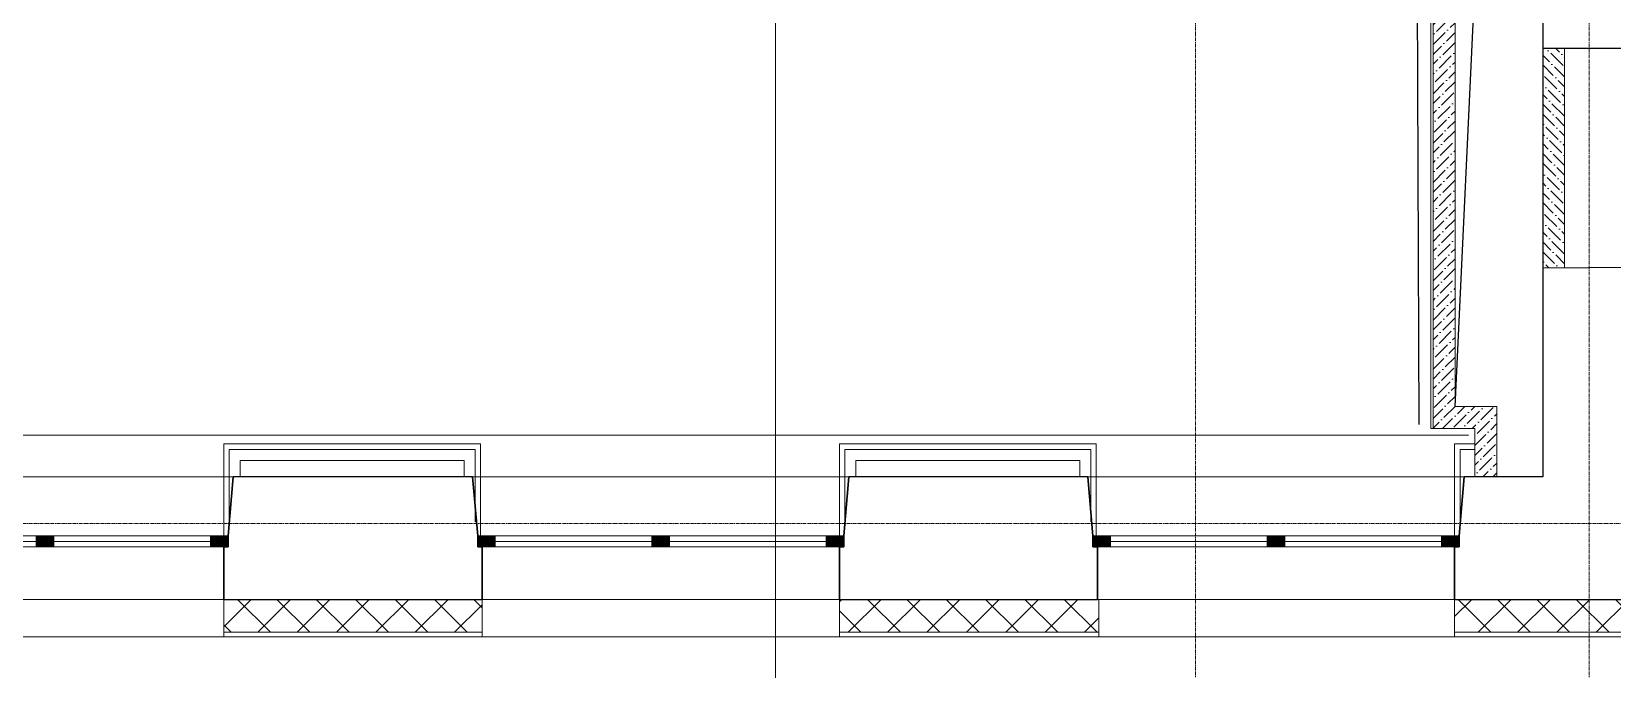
# Model space of a CAD drawing. Header units: millimetres. Extents: x -10178924 to 11692288, y -947381 to 58396.
# Drawn here: x 870477 to 877688, y -922906 to -919995 of the extents above; entities that cross this region are included whole.
import ezdxf

# ---------------------------------------------------------------- set-up
doc = ezdxf.new("R2010")
doc.units = ezdxf.units.MM
doc.linetypes.add('осевая', pattern=[50.8, 31.75, -6.35, 6.35, -6.35])
doc.layers.add('PDF _Отверстия_новые', color=7, linetype='Continuous', true_color=0x535353)
for name, color, linetype, lineweight in [('PDF _Разрезы', 7, 'Continuous', 9), ('Отделка СТЕН', 6, 'Continuous', 13), ('Перегородки пеноблок', 40, 'Continuous', 9), ('Перегородки_ГКЛ', 20, 'Continuous', 9), ('Размеры осевые', 153, 'Continuous', 9), ('Стены.1', 7, 'Continuous', 25)]:
    doc.layers.add(name, color=color, linetype=linetype, lineweight=lineweight)
doc.layers.add('PDF _Стены краска9010', color=7, linetype='Continuous')
doc.layers.add('Стены внутр.1', color=7, linetype='Continuous')

# ---------------------------------------------------------------- blocks, each defined once
blk = doc.blocks.new('Двустворчатое Окно 22')
at = {"layer": 'Стены.1', "linetype": 'Continuous', "lineweight": 0}
for points in [[(-835, 0), (-835, -50), (-755, -50), (-755, 0)], [(0, -50), (0, 0), (-40, 0), (-40, -50)], [(0, 0), (0, -50), (40, -50), (40, 0)], [(835, -50), (835, 0), (755, 0), (755, -50)]]:
    blk.add_hatch(color=256, dxfattribs=at).paths.add_polyline_path(points)
at = {"layer": 'Стены.1', "linetype": 'Continuous', "lineweight": 5}
for p, q in [((-858.6, 270), (858.6, 270)), ((-755, 0), (-40, 0)), ((40, 0), (755, 0)), ((-755, -25), (-40, -25)), ((-40, -50), (-755, -50)), ((40, -25), (755, -25)), ((755, -50), (40, -50)), ((-815, -290), (815, -290))]:
    blk.add_line(p, q, dxfattribs=at)
at = {"layer": 'Стены.1', "linetype": 'Continuous', "lineweight": 30}
for p, q in [((-835, 0), (-858.6, 270)), ((835, 0), (858.6, 270)), ((-835, -50), (-835, 0)), ((-835, -50), (-835, 0)), ((835, -50), (835, 0)), ((835, -50), (835, 0)), ((-815, -50), (-835, -50)), ((-815, -50), (-835, -50)), ((-815, -290), (-815, -50)), ((815, -50), (835, -50)), ((815, -50), (835, -50)), ((815, -290), (815, -50))]:
    blk.add_line(p, q, dxfattribs=at)
at = {"layer": 'Стены.1', "linetype": 'Continuous', "lineweight": 20}
for p, q in [((-835, 0), (-755, 0)), ((-755, 0), (-755, -50)), ((-40, -50), (-40, 0)), ((-40, 0), (0, 0)), ((0, 0), (40, 0)), ((40, 0), (40, -50)), ((755, -50), (755, 0)), ((755, 0), (835, 0)), ((-755, -50), (-835, -50)), ((0, -50), (-40, -50)), ((40, -50), (0, -50)), ((835, -50), (755, -50))]:
    blk.add_line(p, q, dxfattribs=at)
blk = doc.blocks.new('A$Cad086cf1')
at = {"layer": 'Отделка СТЕН', "true_color": 0x636466, "transparency": 33554687}
h = blk.add_hatch(dxfattribs=at)
h.set_pattern_fill('ANSI37', color=251, scale=40)
h.set_pattern_definition([(45, (142968.72, -47941.48), (-89.80256, 89.80256), []), (135, (142968.72, -47941.48), (-89.80256, -89.80256), [])])
h.paths.add_polyline_path([(28913.62, -31245.628), (28763.62, -31245.628), (28768.135, -31868.119), (29047.748, -31868.119), (29047.748, -31718.119), (28917.053, -31718.119)])
h.paths.add_polyline_path([(31814.602, -31718.119), (30632.748, -31718.119), (30632.748, -31868.119), (31814.602, -31868.119)])
h.paths.add_polyline_path([(34633.971, -31718.119), (33473.725, -31718.119), (33473.725, -31868.119), (34633.971, -31868.119)])
h.paths.add_polyline_path([(36472.722, -30026.036), (36768.725, -30026.036), (36768.725, -29876.036), (36322.722, -29876.036), (36322.722, -31718.119), (36063.971, -31718.119), (36063.971, -31868.119), (36263.725, -31868.119), (36472.722, -31868.119)])
h.paths.add_polyline_path([(37824.962, -29876.036), (36768.725, -29876.036), (36768.725, -30026.036), (37824.962, -30026.036)])
h.paths.add_polyline_path([(39839.962, -29856.036), (39839.962, -29941.036)])
h.paths.add_polyline_path([(40768.725, -29876.036), (39839.962, -29876.036), (39839.962, -30026.036), (40768.725, -30026.036)])
h.paths.add_polyline_path([(41339.962, -29876.036), (40768.725, -29876.036), (40768.725, -30026.036), (41189.962, -30026.036), (41189.962, -31842.839), (41533.462, -31842.839), (41533.462, -31692.839), (41339.962, -31692.839)])
h.paths.add_polyline_path([(44111.441, -31692.839), (42963.462, -31692.839), (42963.462, -31842.839), (44111.441, -31842.839)])
h.paths.add_polyline_path([(46923.75, -31692.839), (45741.441, -31692.839), (45741.441, -31842.839), (46923.75, -31842.839)])
h.paths.add_polyline_path([(49713.011, -31692.839), (48553.75, -31692.839), (48553.75, -31842.839), (49713.011, -31842.839)])
h.paths.add_polyline_path([(52505.423, -31692.839), (51343.011, -31692.839), (51343.011, -31842.839), (52505.423, -31842.839)])
h.paths.add_polyline_path([(61528.75, -31692.839), (54135.423, -31692.839), (54135.423, -31842.839), (61378.75, -31842.839), (61378.75, -33202.411), (61528.75, -33202.411)])
h.paths.add_polyline_path([(61528.75, -34832.411), (61378.75, -34832.411), (61378.75, -36061.222), (61528.75, -36061.222)])
h.paths.add_polyline_path([(61528.75, -37691.222), (61378.75, -37691.222), (61378.75, -38847.364), (61528.75, -38847.364)])
h.paths.add_polyline_path([(61528.75, -40477.364), (61378.75, -40477.364), (61378.75, -48296.478), (60014.672, -48296.478), (60014.672, -48446.478), (61528.75, -48446.478)])
h.paths.add_polyline_path([(58384.672, -48296.478), (57203.37, -48296.478), (57203.37, -48446.478), (58384.672, -48446.478)])
h.paths.add_polyline_path([(55573.37, -48296.478), (54410.646, -48296.478), (54410.646, -48446.478), (55573.37, -48446.478)])
h.paths.add_polyline_path([(52780.646, -48296.478), (51591.18, -48296.478), (51591.18, -48446.478), (52780.646, -48446.478)])
h.paths.add_polyline_path([(49961.18, -48296.478), (48802.194, -48296.478), (48802.194, -48446.478), (49961.18, -48446.478)])
h.paths.add_polyline_path([(47172.194, -48296.478), (45996.225, -48296.478), (45996.225, -48446.478), (47172.194, -48446.478)])
h.paths.add_polyline_path([(44366.225, -48296.478), (43186.891, -48296.478), (43186.891, -48446.478), (44366.225, -48446.478)])
h.paths.add_polyline_path([(41563.725, -48296.478), (40380.082, -48296.478), (40380.082, -48446.478), (41563.725, -48446.478)])
h.paths.add_polyline_path([(38750.082, -48296.478), (37571.3, -48296.478), (37571.3, -48446.478), (38750.082, -48446.478)])
h.paths.add_polyline_path([(35941.3, -48296.478), (34777.772, -48296.478), (34777.772, -48446.478), (35941.3, -48446.478)])
h.paths.add_polyline_path([(33147.772, -48296.478), (31992.902, -48296.478), (31992.902, -48446.478), (33147.772, -48446.478)])
h.paths.add_polyline_path([(30363.725, -48296.478), (30080.699, -48296.478), (30080.699, -48446.478), (30363.725, -48446.478)])
at = {"layer": 'Перегородки пеноблок', "true_color": 0x636466, "transparency": 33554687}
h = blk.add_hatch(dxfattribs=at)
h.set_pattern_fill('ANSI36', color=251, scale=10)
h.set_pattern_definition([(45, (-37023.658, -59045.243), (16.83798, 61.739261), [79.375, -15.875, 0, -15.875])])
h.paths.add_polyline_path([(43188.464, -44096.254), (43088.464, -44096.254), (43088.464, -47516.478), (43278.809, -47516.478), (43278.809, -47736.478), (43378.809, -47736.478), (43378.809, -47416.254), (43188.464, -47416.478)])
h = blk.add_hatch(dxfattribs=at)
h.set_pattern_fill('ANSI36', color=251, scale=10, angle=90)
h.set_pattern_definition([(135, (-122735.58, -92641.843), (-61.739261, 16.83798), [79.375, -15.875, 0, -15.875])])
h.paths.add_polyline_path([(43588.464, -45779.719), (43588.464, -46782.076), (43688.413, -46781.494), (43688.464, -45779.719)])
at = {"layer": 'PDF _Отверстия_новые', "color": 251, "true_color": 0x636466, "transparency": 33554687}
blk.add_lwpolyline([(43188.464, -47416.254), (43341.476, -44177.854), (43588.464, -44096.254)], dxfattribs=at)
at = {"layer": 'PDF _Разрезы', "color": 251, "lineweight": 9, "true_color": 0x636466, "transparency": 33554687}
blk.add_lwpolyline([(40088.626, -55093.893), (40088.626, -18979.099), (38666.217, -18979.099), (38666.217, 1500.428)], dxfattribs=at)
at = {"layer": 'PDF _Стены краска9010', "color": 251, "true_color": 0x636466, "transparency": 33554585}
for p, q in [((43011.197, -44101.189), (43023.757, -47498.309)), ((29605.443, -47544.026), (43250.179, -47545.941)), ((43250.179, -47545.941), (43250.179, -47545.941))]:
    blk.add_line(p, q, dxfattribs=at)
at = {"layer": 'Отделка СТЕН', "color": 251, "true_color": 0x636466, "transparency": 33554687}
for p, q in [((37571.3, -48296.478), (37571.3, -48466.478)), ((38750.082, -48296.478), (38750.082, -48466.478)), ((40380.082, -48296.478), (40380.082, -48466.478)), ((41563.725, -48296.478), (41563.725, -48466.478)), ((43186.891, -48296.478), (43186.891, -48466.478))]:
    blk.add_line(p, q, dxfattribs=at)
for points in [[(39839.962, -29856.036), (41359.962, -29856.036), (41359.962, -31672.839), (61548.75, -31672.839), (61548.75, -48466.478), (29253.725, -48466.478)], [(38750.082, -48446.478), (37571.3, -48446.478)], [(41563.725, -48446.478), (40380.082, -48446.478)], [(44366.225, -48446.478), (43186.891, -48446.478)]]:
    blk.add_lwpolyline(points, dxfattribs=at)
at = {"layer": 'Перегородки пеноблок', "color": 251, "linetype": 'Continuous', "true_color": 0x636466, "transparency": 33554687}
for p, q in [((43078.464, -47516.478), (43078.464, -44106.254)), ((43088.464, -47516.478), (43088.464, -44096.254)), ((43188.464, -44096.254), (43188.464, -47416.478)), ((43188.464, -47416.254), (43378.809, -47416.254)), ((43378.809, -47416.254), (43378.809, -47736.478)), ((43278.809, -47516.478), (43078.464, -47516.478)), ((43278.809, -47736.478), (43278.809, -47516.478)), ((43378.809, -47736.478), (43278.809, -47736.478))]:
    blk.add_line(p, q, dxfattribs=at)
at = {"layer": 'Перегородки пеноблок', "color": 251, "true_color": 0x636466, "transparency": 33554687}
blk.add_line((43588.464, -45779.719), (43588.464, -46782.076), dxfattribs=at)
for points in [[(43588.464, -46782.076), (43588.464, -45779.719)], [(43688.413, -46781.494), (43688.464, -45779.719), (43688.413, -46781.494)]]:
    blk.add_lwpolyline(points, dxfattribs=at)
at = {"layer": 'Перегородки_ГКЛ', "color": 251, "ltscale": 0.1, "true_color": 0x636466, "transparency": 33554687}
for p, q in [((37571.3, -47586.478), (38742.984, -47586.478)), ((37571.3, -48086.478), (37571.3, -47586.478)), ((38742.984, -48056.478), (38742.984, -47586.478)), ((40380.082, -47586.478), (41551.766, -47586.478)), ((40380.082, -48086.478), (40380.082, -47586.478)), ((41551.766, -48056.478), (41551.766, -47586.478)), ((43186.891, -47586.478), (43278.809, -47586.478)), ((43186.891, -48086.478), (43186.891, -47586.478)), ((37596.3, -47611.478), (38717.984, -47611.478)), ((37596.3, -47949.328), (37596.3, -47611.478)), ((37646.3, -47661.478), (38667.984, -47661.478)), ((37646.3, -47736.478), (37646.3, -47661.478)), ((38667.984, -47736.478), (38667.984, -47661.478)), ((38717.984, -47941.478), (38717.984, -47611.478)), ((40405.082, -47611.478), (41526.766, -47611.478)), ((40405.082, -47949.328), (40405.082, -47611.478)), ((40455.082, -47661.478), (41476.766, -47661.478)), ((40455.082, -47736.478), (40455.082, -47661.478)), ((41476.766, -47736.478), (41476.766, -47661.478)), ((41526.766, -47941.478), (41526.766, -47611.478)), ((43211.891, -47611.478), (43278.809, -47611.478)), ((43211.891, -47949.328), (43211.891, -47611.478))]:
    blk.add_line(p, q, dxfattribs=at)
at = {"layer": 'Размеры осевые', "color": 251, "linetype": 'осевая', "ltscale": 0.5, "true_color": 0x636466, "transparency": 33554687}
for p, q in [((42005.07, -52200), (42005.07, -40100)), ((43800, -52200), (43800, -40100)), ((-9750, -47950), (62308.109, -47950))]:
    blk.add_line(p, q, dxfattribs=at)
at = {"layer": 'Стены внутр.1', "color": 251, "linetype": 'Continuous', "true_color": 0x636466, "transparency": 33554687}
for p, q in [((43588.464, -45779.719), (44005.201, -45779.719)), ((43588.464, -46782.076), (44005.201, -46779.69))]:
    blk.add_line(p, q, dxfattribs=at)
at = {"layer": 'Стены внутр.1', "color": 251, "linetype": 'Continuous', "true_color": 0x636466, "transparency": 33554687, "flags": 128}
blk.add_lwpolyline([(43588.464, -41306.478), (43588.464, -47736.478)], dxfattribs=at)
blk.add_lwpolyline([(43588.464, -41306.478), (43588.464, -47736.478)], dxfattribs=at)
at = {"layer": 'Стены.1', "color": 251, "linetype": 'Continuous', "true_color": 0x636466, "transparency": 33554687}
for p, q in [((37591.3, -48006.478), (37614.922, -47736.478)), ((38730.082, -48006.478), (38706.46, -47736.478)), ((40400.082, -48006.478), (40423.704, -47736.478)), ((41536.891, -48006.478), (41513.269, -47736.478)), ((43206.891, -48006.478), (43230.513, -47736.478)), ((37591.3, -48056.478), (37591.3, -48006.478)), ((38730.082, -48056.478), (38730.082, -48006.478)), ((40400.082, -48056.478), (40400.082, -48006.478)), ((41536.891, -48056.478), (41536.891, -48006.478)), ((43206.891, -48056.478), (43206.891, -48006.478)), ((37571.3, -48296.478), (37571.3, -48056.478)), ((37571.3, -48056.478), (37591.3, -48056.478)), ((38750.082, -48056.478), (38730.082, -48056.478)), ((38750.082, -48296.478), (38750.082, -48056.478)), ((40380.082, -48296.478), (40380.082, -48056.478)), ((40380.082, -48056.478), (40400.082, -48056.478)), ((41556.891, -48056.478), (41536.891, -48056.478)), ((41556.891, -48296.478), (41556.891, -48056.478)), ((43186.891, -48296.478), (43186.891, -48056.478)), ((43186.891, -48056.478), (43206.891, -48056.478))]:
    blk.add_line(p, q, dxfattribs=at)
at = {"layer": 'Стены.1', "color": 251, "linetype": 'Continuous', "true_color": 0x636466, "transparency": 33554687, "flags": 128}
for points in [[(38706.46, -47736.478), (37614.922, -47736.478)], [(41513.269, -47736.478), (40423.704, -47736.478)], [(43588.464, -47736.478), (43230.513, -47736.478)], [(37571.3, -48296.478), (38750.082, -48296.478)], [(40380.082, -48296.478), (41556.891, -48296.478)], [(43186.891, -48296.478), (44366.225, -48296.478)]]:
    blk.add_lwpolyline(points, dxfattribs=at)
at = {"layer": 'Стены.1', "color": 251, "linetype": 'Continuous', "true_color": 0x636466, "transparency": 33554687, "xscale": -1, "zscale": 1000}
for p in [(36756.3, -48006.478), (39565.082, -48006.478), (42371.891, -48006.478)]:
    blk.add_blockref('Двустворчатое Окно 22', p, dxfattribs=at)

msp = doc.modelspace()

# ---------------------------------------------------------------- block references
msp.add_blockref('A$Cad086cf1', (833781.5, -874290.7))

doc.saveas('drawing.dxf')
